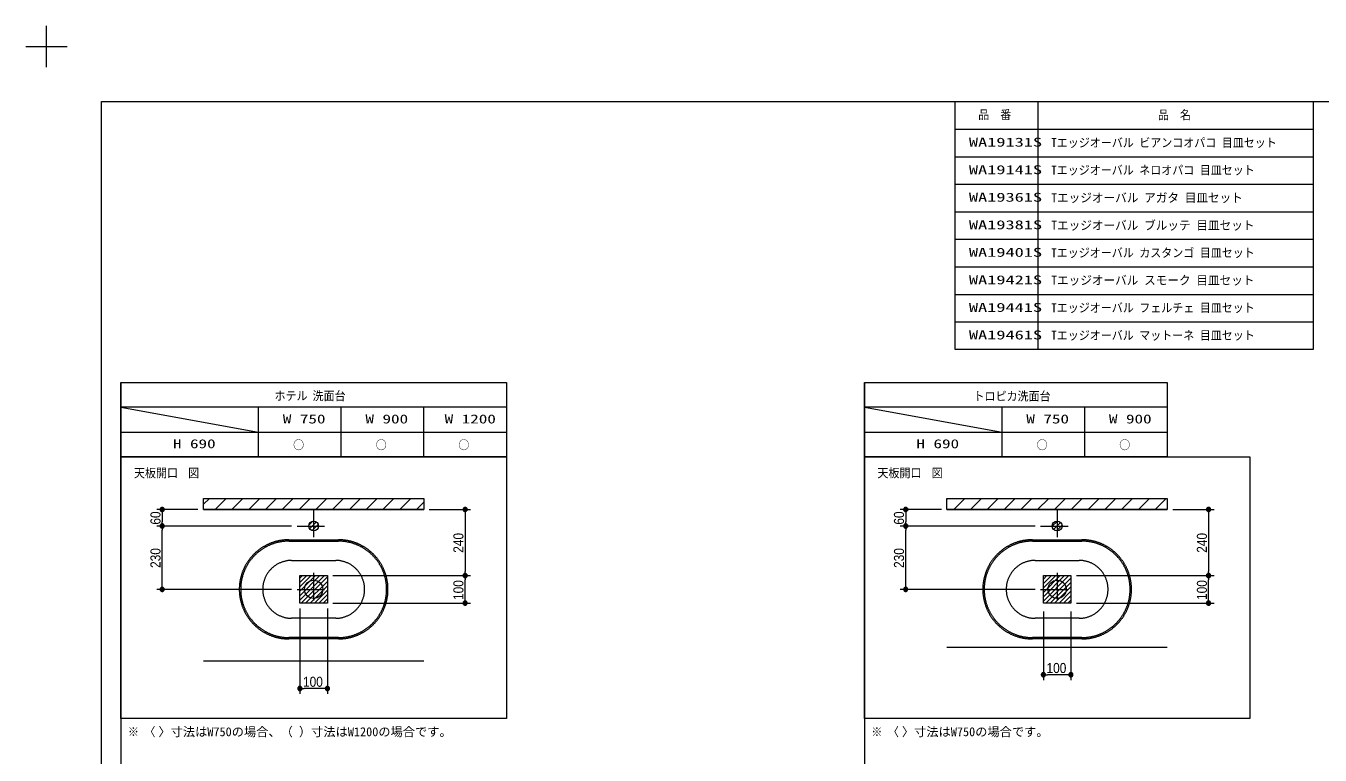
# Model space of a CAD drawing. Units: millimetres, scale not verified. Extents: x -6062 to 6062, y -3045 to 3045.
# Drawn here: x -6062 to -1362, y 397 to 3045 of the extents above; entities that cross this region are included whole.
import ezdxf
from ezdxf.enums import TextEntityAlignment as Align

# ---------------------------------------------------------------- set-up
doc = ezdxf.new("R2010")
doc.units = ezdxf.units.MM
doc.header["$LTSCALE"] = 20
doc.linetypes.add('CHAIN1', pattern=[8, 5, -1, 1, -1])
doc.linetypes.add('LONG_DOUBLE_CHAIN', pattern=[21.8, 18, -1, 0.6, -0.6, 0.6, -1])
for name, color, linetype, lineweight in [('0-0_1図面枠', 7, 'Continuous', 9), ('0-3_2寸法-1', 7, 'Continuous', 9), ('0-4_0', 7, 'Continuous', 9), ('0-5_3一般', 7, 'Continuous', 9)]:
    doc.layers.add(name, color=color, linetype=linetype, lineweight=lineweight)
doc.styles.add('ＭＳ ゴシック', font='')
doc.styles.add('ＭＳ Ｐゴシック', font='')
doc.styles.get('ＭＳ ゴシック').set_extended_font_data('MS Gothic')
doc.styles.get('ＭＳ Ｐゴシック').set_extended_font_data('MS PGothic')

# ---------------------------------------------------------------- blocks, each defined once
blk = doc.blocks.new('グループ')
at = {"layer": '0-0_1図面枠'}
for p, q in [((-84000, 57900), (-84000, 60900)), ((-85500, 59400), (-82500, 59400))]:
    blk.add_line(p, q, dxfattribs=at)
blk = doc.blocks.new('グループ-2')
at = {"layer": '0-0_1図面枠'}
blk.add_lwpolyline([(-80000, 55400), (80000, 55400), (80000, -55400), (-80000, -55400)], close=True, dxfattribs=at)
blk = doc.blocks.new('図面枠')
at = {"layer": '0-0_1図面枠'}
for name in ['グループ', 'グループ-2']:
    blk.add_blockref(name, (0, 0), dxfattribs=at)
blk = doc.blocks.new('グループ-6')
at = {"layer": '0-0_1図面枠'}
for p, q in [((-12000, 55400), (-12000, 37400)), ((-18000, 53400), (8000, 53400)), ((-18000, 51400), (8000, 51400)), ((-18000, 49400), (8000, 49400)), ((-18000, 47400), (8000, 47400)), ((-18000, 45400), (8000, 45400)), ((-18000, 43400), (8000, 43400)), ((-18000, 41400), (8000, 41400)), ((-18000, 39400), (8000, 39400))]:
    blk.add_line(p, q, dxfattribs=at)
blk.add_lwpolyline([(-18000, 55400), (8000, 55400), (8000, 37400), (-18000, 37400)], close=True, dxfattribs=at)
blk = doc.blocks.new('グループ-7')
at = {"layer": '0-0_1図面枠'}
blk.add_blockref('グループ-6', (0, 0), dxfattribs=at)
at = {"layer": '0-0_1図面枠', "style": 'ＭＳ ゴシック', "width": 0.9}
for s, p in [('品\u3000番', (-16333.4, 53930.8)), ('品\u3000名', (-3279.6, 53921.3))]:
    blk.add_text(s, height=650.9, dxfattribs=at).set_placement(p, align=Align.BOTTOM_LEFT)
blk = doc.blocks.new('_Dot')
at = {"layer": '0-4_0'}
for p, q in [((-10, 0), (-20, 0)), ((9.78, 2), (-9.78, 2)), ((7.99, 6), (-7.99, 6)), ((9.16, -3.98), (-9.16, -3.98)), ((6, -7.98), (-6, -7.98))]:
    blk.add_line(p, q, dxfattribs=at)
for points in [[(10, 0), (9.92, 1.25), (9.69, 2.49), (9.3, 3.68), (8.76, 4.82), (8.09, 5.88), (7.29, 6.85), (6.37, 7.71), (5.36, 8.44), (4.26, 9.05), (3.09, 9.51), (1.87, 9.82), (0.63, 9.98), (-0.63, 9.98), (-1.87, 9.82), (-3.09, 9.51), (-4.26, 9.05), (-5.36, 8.44), (-6.37, 7.71), (-7.29, 6.85), (-8.09, 5.88), (-8.76, 4.82), (-9.3, 3.68), (-9.69, 2.49), (-9.92, 1.25), (-10, 0), (0, 0)], [(-10, 0), (-9.92, -1.25), (-9.69, -2.49), (-9.3, -3.68), (-8.76, -4.82), (-8.09, -5.88), (-7.29, -6.85), (-6.37, -7.71), (-5.36, -8.44), (-4.26, -9.05), (-3.09, -9.51), (-1.87, -9.82), (-0.63, -9.98), (0.63, -9.98), (1.87, -9.82), (3.09, -9.51), (4.26, -9.05), (5.36, -8.44), (6.37, -7.71), (7.29, -6.85), (8.09, -5.88), (8.76, -4.82), (9.3, -3.68), (9.69, -2.49), (9.92, -1.25), (10, 0), (0, 0)]]:
    blk.add_lwpolyline(points, close=True, dxfattribs=at)

msp = doc.modelspace()

# ---------------------------------------------------------------- linework, layer by layer
at = {"layer": '0-0_1図面枠'}
for p, q in [((-5717.5, 1750), (-5717.5, -2420)), ((-3017.5, 1750), (-3017.5, -2420)), ((-4317.5, 1660), (-5717.5, 1660)), ((-5717.5, 1660), (-5217.5, 1570)), ((-5217.5, 1480), (-5217.5, 1660)), ((-4917.5, 1480), (-4917.5, 1660)), ((-4617.5, 1480), (-4617.5, 1660)), ((-1917.5, 1660), (-3017.5, 1660)), ((-3017.5, 1660), (-2517.5, 1570)), ((-2517.5, 1480), (-2517.5, 1660)), ((-2217.5, 1480), (-2217.5, 1660)), ((-5717.5, 1570), (-4317.5, 1570)), ((-3017.5, 1570), (-1917.5, 1570))]:
    msp.add_line(p, q, dxfattribs=at)
for points in [[(-5717.5, 1750), (-4317.5, 1750), (-4317.5, 1480), (-5717.5, 1480)], [(-3017.5, 1750), (-1917.5, 1750), (-1917.5, 1480), (-3017.5, 1480)], [(-5717.5, 1480), (-4317.5, 1480), (-4317.5, 530), (-5717.5, 530)], [(-3017.5, 1480), (-1617.5, 1480), (-1617.5, 530), (-3017.5, 530)]]:
    msp.add_lwpolyline(points, close=True, dxfattribs=at)
at = {"layer": '0-3_2寸法-1'}
for p, q in [((-5437.5, 1289), (-5587.5, 1289)), ((-5567.5, 1273.99), (-5567.5, 1244.01)), ((-4597.5, 1289), (-4447.5, 1289)), ((-4467.5, 1273.99), (-4467.5, 1064.01)), ((-2737.5, 1289), (-2887.5, 1289)), ((-2867.5, 1273.99), (-2867.5, 1244.01)), ((-1897.5, 1289), (-1747.5, 1289)), ((-1767.5, 1273.99), (-1767.5, 1064.01)), ((-5097.5, 1229), (-5587.5, 1229)), ((-5097.5, 1229), (-5587.5, 1229)), ((-2397.5, 1229), (-2887.5, 1229)), ((-2397.5, 1229), (-2887.5, 1229)), ((-5567.5, 1014.01), (-5567.5, 1213.99)), ((-2867.5, 1014.01), (-2867.5, 1213.99)), ((-4947.5, 1049), (-4447.5, 1049)), ((-4947.5, 1049), (-4447.5, 1049)), ((-2247.5, 1049), (-1747.5, 1049)), ((-2247.5, 1049), (-1747.5, 1049)), ((-5097.5, 999), (-5587.5, 999)), ((-4467.5, 964.01), (-4467.5, 1033.99)), ((-2397.5, 999), (-2887.5, 999)), ((-1767.5, 964.01), (-1767.5, 1033.99)), ((-4947.5, 949), (-4447.5, 949)), ((-2247.5, 949), (-1747.5, 949)), ((-5067.5, 929), (-5067.5, 619)), ((-4967.5, 929), (-4967.5, 619)), ((-2367.5, 919), (-2367.5, 669)), ((-2267.5, 919), (-2267.5, 669)), ((-2282.51, 689), (-2352.49, 689)), ((-4982.51, 639), (-5052.49, 639))]:
    msp.add_line(p, q, dxfattribs=at)
at = {"layer": '0-5_3一般'}
for p, q in [((-5417.5, 1307.76), (-5396.26, 1329)), ((-5375.3, 1289), (-5335.3, 1329)), ((-5314.34, 1289), (-5274.34, 1329)), ((-5253.38, 1289), (-5213.38, 1329)), ((-5192.42, 1289), (-5152.42, 1329)), ((-5131.46, 1289), (-5091.46, 1329)), ((-5070.5, 1289), (-5030.5, 1329)), ((-5009.54, 1289), (-4969.54, 1329)), ((-4948.58, 1289), (-4908.58, 1329)), ((-4887.62, 1289), (-4847.62, 1329)), ((-4826.66, 1289), (-4786.66, 1329)), ((-4765.7, 1289), (-4725.7, 1329)), ((-4704.74, 1289), (-4664.74, 1329)), ((-2717.5, 1325.52), (-2714.02, 1329)), ((-2693.06, 1289), (-2653.06, 1329)), ((-2632.1, 1289), (-2592.1, 1329)), ((-2571.14, 1289), (-2531.14, 1329)), ((-2510.18, 1289), (-2470.18, 1329)), ((-2449.22, 1289), (-2409.22, 1329)), ((-2388.26, 1289), (-2348.26, 1329)), ((-2327.3, 1289), (-2287.3, 1329)), ((-2266.34, 1289), (-2226.34, 1329)), ((-2205.38, 1289), (-2165.38, 1329)), ((-2144.42, 1289), (-2104.42, 1329)), ((-2083.46, 1289), (-2043.46, 1329)), ((-2022.5, 1289), (-1982.5, 1329)), ((-1961.54, 1289), (-1921.54, 1329)), ((-5417.5, 1289), (-4617.5, 1289)), ((-4643.78, 1289), (-4617.5, 1315.28)), ((-2717.5, 1289), (-1917.5, 1289)), ((-5035.17, 1232.33), (-5020.83, 1246.67)), ((-5032.48, 1219.02), (-5007.52, 1243.98)), ((-5023.42, 1212.08), (-5000.58, 1234.92)), ((-2335.41, 1228.09), (-2316.59, 1246.91)), ((-2330.68, 1216.82), (-2305.32, 1242.18)), ((-2320.23, 1211.27), (-2299.77, 1231.73)), ((-5067.5, 1040), (-5058.5, 1049)), ((-5067.5, 1024), (-5042.5, 1049)), ((-5067.5, 1008), (-5026.5, 1049)), ((-5067.5, 992), (-5010.5, 1049)), ((-5067.5, 976), (-4994.5, 1049)), ((-5067.5, 960), (-4978.5, 1049)), ((-5062.5, 949), (-4967.5, 1044)), ((-2367.5, 1036), (-2354.5, 1049)), ((-2367.5, 1020), (-2338.5, 1049)), ((-2367.5, 1004), (-2322.5, 1049)), ((-2367.5, 988), (-2306.5, 1049)), ((-2367.5, 972), (-2290.5, 1049)), ((-2367.5, 956), (-2274.5, 1049)), ((-2358.5, 949), (-2267.5, 1040)), ((-5046.5, 949), (-4967.5, 1028)), ((-5030.5, 949), (-4967.5, 1012)), ((-5014.5, 949), (-4967.5, 996)), ((-2342.5, 949), (-2267.5, 1024)), ((-2326.5, 949), (-2267.5, 1008)), ((-2310.5, 949), (-2267.5, 992)), ((-4998.5, 949), (-4967.5, 980)), ((-4982.5, 949), (-4967.5, 964)), ((-2294.5, 949), (-2267.5, 976)), ((-2278.5, 949), (-2267.5, 960)), ((-2717.5, 789), (-1917.5, 789)), ((-5417.5, 739), (-4617.5, 739))]:
    msp.add_line(p, q, dxfattribs=at)
at = {"layer": '0-5_3一般', "linetype": 'CHAIN1'}
for p, q in [((-5017.5, 1289), (-5017.5, 1169)), ((-2317.5, 1289), (-2317.5, 1169)), ((-5077.5, 1229), (-4957.5, 1229)), ((-2377.5, 1229), (-2257.5, 1229)), ((-5017.5, 1059), (-5017.5, 939)), ((-2317.5, 1059), (-2317.5, 939)), ((-5077.5, 999), (-4957.5, 999)), ((-2377.5, 999), (-2257.5, 999))]:
    msp.add_line(p, q, dxfattribs=at)
at = {"layer": '0-5_3一般', "linetype": 'LONG_DOUBLE_CHAIN'}
for p, q in [((-5107.5, 1179), (-4927.5, 1179)), ((-2407.5, 1179), (-2227.5, 1179)), ((-5107.5, 1174), (-4927.5, 1174)), ((-2407.5, 1174), (-2227.5, 1174)), ((-5097.5, 1104), (-4937.5, 1104)), ((-2397.5, 1104), (-2237.5, 1104)), ((-4937.5, 894), (-5097.5, 894)), ((-2237.5, 894), (-2397.5, 894)), ((-4927.5, 824), (-5107.5, 824)), ((-4927.5, 819), (-5107.5, 819)), ((-2227.5, 824), (-2407.5, 824)), ((-2227.5, 819), (-2407.5, 819))]:
    msp.add_line(p, q, dxfattribs=at)
at = {"layer": '0-5_3一般'}
for points in [[(-5417.5, 1329), (-4617.5, 1329), (-4617.5, 1289), (-5417.5, 1289)], [(-2717.5, 1329), (-1917.5, 1329), (-1917.5, 1289), (-2717.5, 1289)], [(-5067.5, 1049), (-4967.5, 1049), (-4967.5, 949), (-5067.5, 949)], [(-5067.5, 1049), (-4967.5, 1049), (-4967.5, 949), (-5067.5, 949)], [(-2367.5, 1049), (-2267.5, 1049), (-2267.5, 949), (-2367.5, 949)], [(-2367.5, 1049), (-2267.5, 1049), (-2267.5, 949), (-2367.5, 949)]]:
    msp.add_lwpolyline(points, close=True, dxfattribs=at)
for centre, radius in [((-5017.5, 1229), 18), ((-5017.5, 1229), 18), ((-2317.5, 1229), 18), ((-2317.5, 1229), 18), ((-5017.5, 999), 33), ((-2317.5, 999), 33)]:
    msp.add_circle(centre, radius, dxfattribs=at)
at = {"layer": '0-5_3一般', "linetype": 'LONG_DOUBLE_CHAIN'}
for centre, radius, start, end in [((-5107.5, 999), 180, 90, 180), ((-4927.5, 999), 180, 0, 90), ((-2407.5, 999), 180, 90, 180), ((-2227.5, 999), 180, 0, 90), ((-5107.5, 999), 175, 90, 180), ((-4927.5, 999), 175, 0, 90), ((-2407.5, 999), 175, 90, 180), ((-2227.5, 999), 175, 0, 90), ((-5097.5, 999), 105, 90, 180), ((-4937.5, 999), 105, 0, 90), ((-2397.5, 999), 105, 90, 180), ((-2237.5, 999), 105, 0, 90), ((-5107.5, 999), 180, 180, 270), ((-5107.5, 999), 175, 180, 270), ((-5097.5, 999), 105, 180, 270), ((-4937.5, 999), 105, 270, 0), ((-4927.5, 999), 180, 270, 0), ((-4927.5, 999), 175, 270, 0), ((-2407.5, 999), 180, 180, 270), ((-2407.5, 999), 175, 180, 270), ((-2397.5, 999), 105, 180, 270), ((-2237.5, 999), 105, 270, 0), ((-2227.5, 999), 180, 270, 0), ((-2227.5, 999), 175, 270, 0)]:
    msp.add_arc(centre, radius, start, end, dxfattribs=at)

# ---------------------------------------------------------------- block references
at = {"layer": '0-0_1図面枠', "xscale": 0.05, "yscale": 0.05}
for name in ['図面枠', 'グループ-7']:
    msp.add_blockref(name, (-1787.5, 0), dxfattribs=at)
at = {"layer": '0-3_2寸法-1', "xscale": 0.7503418, "yscale": 0.7503418}
for p, rotation in [((-5567.5, 1289), 90), ((-4467.5, 1289), 90), ((-2867.5, 1289), 90), ((-1767.5, 1289), 90), ((-5567.5, 1229), 270), ((-5567.5, 1229), 90), ((-2867.5, 1229), 270), ((-2867.5, 1229), 90), ((-4467.5, 1049), 270), ((-4467.5, 1049), 90), ((-1767.5, 1049), 270), ((-1767.5, 1049), 90), ((-5567.5, 999), 270), ((-2867.5, 999), 270), ((-4467.5, 949), 270), ((-1767.5, 949), 270), ((-2367.5, 689), 180), ((-5067.5, 639), 180)]:
    msp.add_blockref('_Dot', p, dxfattribs=dict(at, rotation=rotation))
for p in [(-2267.5, 689), (-4967.5, 639)]:
    msp.add_blockref('_Dot', p, dxfattribs=at)

# ---------------------------------------------------------------- texts
at = {"layer": '0-0_1図面枠', "style": 'ＭＳ ゴシック'}
for s, width, p in [('WA19131S', 1.5, (-2637.87, 2596.74)), ('Tエッジオーバル ビアンコオパコ 目皿セット', 0.9, (-2338.85, 2595)), ('WA19141S', 1.5, (-2637.87, 2496.74)), ('Tエッジオーバル ネロオパコ 目皿セット', 0.9, (-2338.85, 2495.49)), ('WA19361S', 1.5, (-2637.87, 2396.74)), ('Tエッジオーバル アガタ 目皿セット', 0.95, (-2338.85, 2395)), ('WA19381S', 1.5, (-2637.87, 2296.74)), ('Tエッジオーバル ブルッテ 目皿セット', 0.95, (-2338.85, 2294.9)), ('WA19401S', 1.5, (-2637.87, 2196.74)), ('Tエッジオーバル カスタンゴ 目皿セット', 0.9, (-2338.85, 2195.2)), ('WA19421S', 1.5, (-2637.87, 2096.74)), ('Tエッジオーバル スモーク 目皿セット', 0.95, (-2338.85, 2095.49)), ('WA19441S', 1.5, (-2637.87, 1996.74)), ('Tエッジオーバル フェルチェ 目皿セット', 0.9, (-2338.85, 1995.49)), ('WA19461S', 1.5, (-2637.87, 1896.74)), ('Tエッジオーバル マットーネ 目皿セット', 0.9, (-2338.85, 1895.49)), ('ホテル', 0.9, (-5159.45, 1675.81)), ('洗面台', 0.9, (-5021.34, 1675.81)), ('トロピカ洗面台', 0.9, (-2621.09, 1674.66)), ('W 750', 1.4, (-5129.45, 1591.59)), ('W 900', 1.4, (-4829.45, 1591.59)), ('W 1200', 1.4, (-4541.75, 1591.59)), ('W 750', 1.4, (-2429.45, 1591.59)), ('W 900', 1.4, (-2129.45, 1591.59)), ('H 690', 1.4, (-5528.49, 1501.59)), ('○', 0.9, (-5092.09, 1497.53)), ('○', 0.9, (-4792.09, 1497.53)), ('○', 0.9, (-4492.09, 1497.53)), ('H 690', 1.4, (-2828.49, 1501.59)), ('○', 0.9, (-2392.09, 1497.53)), ('○', 0.9, (-2092.09, 1497.53)), ('天板開口', 0.9, (-5670, 1395.64)), ('図', 0.9, (-5473.27, 1395.64)), ('天板開口', 0.9, (-2970, 1395.64)), ('図', 0.9, (-2773.27, 1395.64)), ('※ 〈', 0.9, (-5692.1, 455.81)), ('※ 〈', 0.9, (-2992.1, 455.81))]:
    msp.add_text(s, height=32.55, dxfattribs=dict(at, width=width)).set_placement(p, align=Align.BOTTOM_LEFT)
for s, p in [(' 〉寸法はW750の場合、（ ）寸法はW1200の場合です。', (-5603.34, 455.81)), (' 〉寸法はW750の場合です。', (-2903.34, 455.81))]:
    msp.add_text(s, height=32.55, dxfattribs=at).set_placement(p, align=Align.BOTTOM_LEFT)
at = {"layer": '0-3_2寸法-1', "style": 'ＭＳ Ｐゴシック', "width": 0.9}
for s, p in [('60', (-5562.54, 1233.92)), ('60', (-2862.54, 1233.92)), ('240', (-4462.54, 1131.72)), ('240', (-1762.54, 1131.72)), ('230', (-5562.54, 1076.72)), ('230', (-2862.54, 1076.72)), ('100', (-4462.54, 960.39)), ('100', (-1762.54, 960.39))]:
    msp.add_text(s, height=36.66, rotation=90, dxfattribs=at).set_placement(p, align=Align.BOTTOM_LEFT)
for p in [(-2356.11, 684.04), (-5056.11, 634.04)]:
    msp.add_text('100', height=36.66, dxfattribs=at).set_placement(p, align=Align.BOTTOM_LEFT)

doc.saveas('drawing.dxf')
